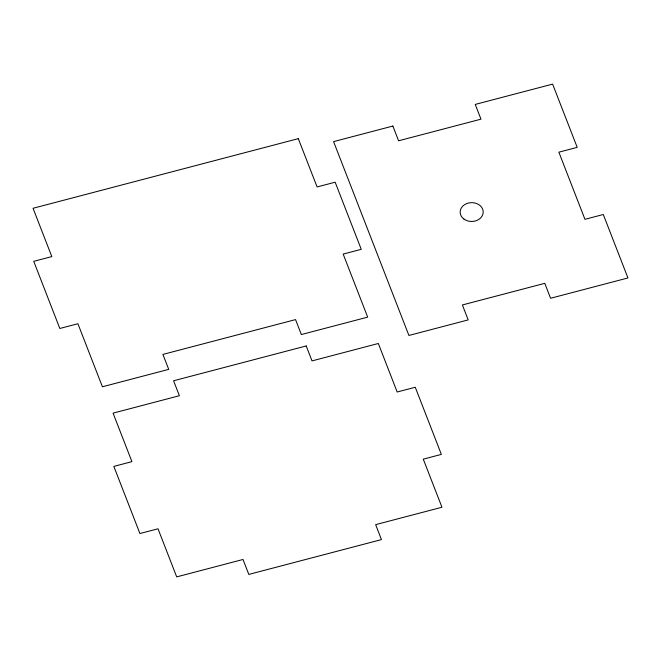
<?xml version="1.0" encoding="UTF-8"?>
<svg xmlns="http://www.w3.org/2000/svg" width="661" height="661" viewBox="0 0 661 661"><rect width="100%" height="100%" fill="white"/><g stroke="black" fill="none" stroke-linecap="round" stroke-linejoin="round"><path stroke-width="0.99" d="M298.309 138.645L33.05 208.281L51.822 256.592L33.736 261.335L59.829 328.476L77.915 323.733L102.414 386.776L168.729 369.367L162.92 354.42L295.55 319.602L301.358 334.549L367.673 317.131L343.175 254.088L361.253 249.337L335.168 182.205L317.082 186.947L298.309 138.645M392.865 126.053L333.582 141.619L408.911 335.466L468.195 319.899L462.386 304.961L544.78 283.329L550.58 298.268L627.95 277.959L603.295 214.503L584.952 219.32L558.867 152.179L577.202 147.362L552.621 84.112L475.251 104.421L480.985 119.162L398.591 140.793L392.865 126.053M306.208 345.959L173.579 380.777L179.387 395.724L113.072 413.133L131.919 461.642L113.832 466.393L139.925 533.534L158.012 528.783L176.702 576.888L243.017 559.479L248.825 574.417L381.455 539.599L375.646 524.652L441.961 507.243L423.271 459.147L441.358 454.396L415.265 387.255L397.178 392.006L378.332 343.489L312.017 360.906L306.208 345.959M463.906 219.039A11.526 9.411 -0.7 0 0 482.943 214.04A11.526 9.411 -0.7 0 0 468.203 203.109A11.526 9.411 -0.7 0 0 463.906 219.039"/></g></svg>
